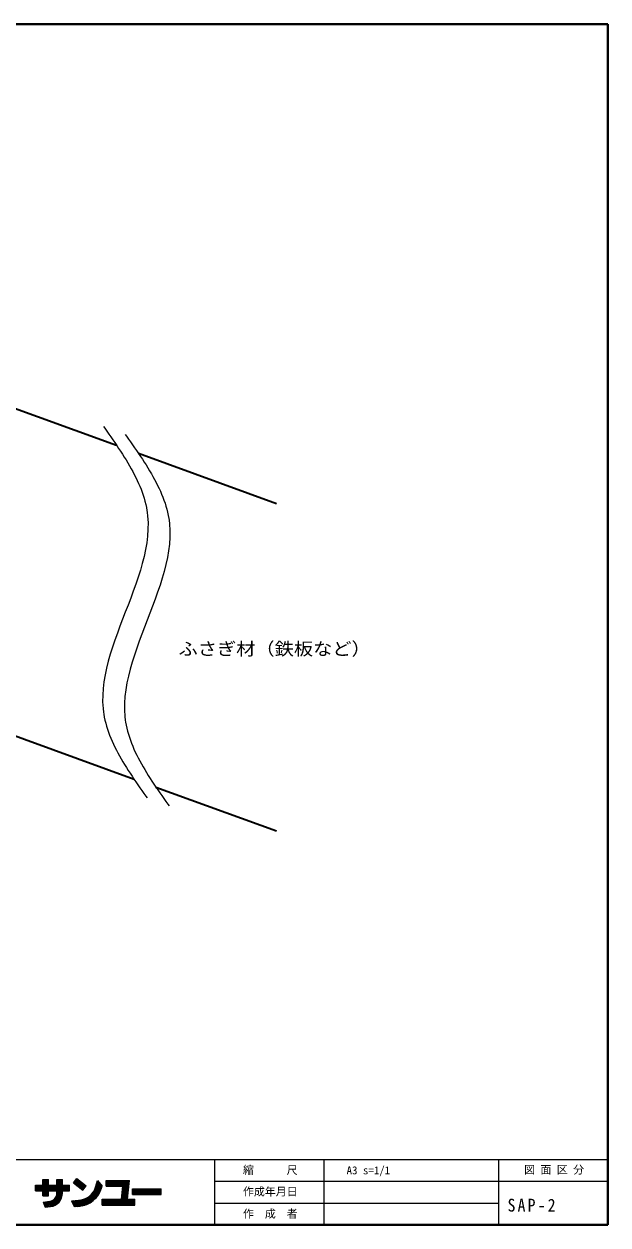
# Model space of a CAD drawing. Units: millimetres on the paper. Extents: x -606 to 595, y -152 to 420.
# Drawn here: x -350.2 to -216.5, y -151.5 to 123.5 of the extents above; entities that cross this region are included whole.
import ezdxf
from ezdxf.enums import TextEntityAlignment as Align

# ---------------------------------------------------------------- set-up
doc = ezdxf.new("R2010")
doc.units = ezdxf.units.MM
for name, color, linetype, lineweight in [('0-3_鉄板', 4, 'Continuous', 25), ('0-8_寸法線', 4, 'Continuous', 25), ('F-0', 4, 'Continuous', 25)]:
    doc.layers.add(name, color=color, linetype=linetype, lineweight=lineweight)
doc.layers.add('F-2', color=7, linetype='Continuous')
doc.layers.add('F-3', color=7, linetype='Continuous')
doc.styles.add('ＭＳ ゴシック', font='')
doc.styles.get('ＭＳ ゴシック').set_extended_font_data('MS Gothic')

msp = doc.modelspace()

# ---------------------------------------------------------------- linework, layer by layer
at = {"layer": '0-3_鉄板', "color": 2, "lineweight": 35}
for p, q in [((-373.498, 43.225), (-329.004, 27.03)), ((-324.004, 25.21), (-292.421, 13.715)), ((-373.498, -31.775), (-324.978, -49.435)), ((-319.978, -51.255), (-292.421, -61.285))]:
    msp.add_line(p, q, dxfattribs=at)
at = {"layer": '0-3_鉄板'}
for points in [[(-331.991, 31.31), (-331.721, 30.929), (-331.257, 30.273), (-330.794, 29.616), (-330.333, 28.959), (-329.876, 28.302), (-329.422, 27.644), (-328.973, 26.985), (-328.53, 26.326), (-328.093, 25.666), (-327.663, 25.005), (-327.242, 24.343), (-326.83, 23.679), (-326.428, 23.015), (-326.037, 22.349), (-325.657, 21.681), (-325.29, 21.012), (-324.937, 20.341), (-324.597, 19.668), (-324.273, 18.994), (-323.965, 18.317), (-323.674, 17.638), (-323.4, 16.957), (-323.145, 16.273), (-322.909, 15.587), (-322.694, 14.899), (-322.5, 14.207), (-322.328, 13.513), (-322.178, 12.816), (-322.053, 12.115), (-321.991, 11.708), (-321.888, 10.835), (-321.795, 9.32), (-321.804, 7.792), (-321.906, 6.252), (-322.095, 4.7), (-322.362, 3.139), (-322.699, 1.568), (-323.099, -0.01), (-323.553, -1.596)], [(-326.991, 29.49), (-326.721, 29.109), (-326.257, 28.453), (-325.794, 27.796), (-325.333, 27.139), (-324.876, 26.482), (-324.422, 25.824), (-323.973, 25.165), (-323.53, 24.506), (-323.093, 23.846), (-322.663, 23.185), (-322.242, 22.523), (-321.83, 21.859), (-321.428, 21.195), (-321.037, 20.529), (-320.657, 19.861), (-320.29, 19.192), (-319.937, 18.521), (-319.597, 17.849), (-319.273, 17.174), (-318.965, 16.497), (-318.674, 15.818), (-318.4, 15.137), (-318.145, 14.454), (-317.909, 13.767), (-317.694, 13.079), (-317.5, 12.387), (-317.328, 11.693), (-317.178, 10.996), (-317.053, 10.295), (-316.991, 9.888), (-316.888, 9.016), (-316.795, 7.5), (-316.804, 5.972), (-316.906, 4.432), (-317.095, 2.881), (-317.362, 1.319), (-317.699, -0.252), (-318.099, -1.83), (-318.553, -3.416)], [(-323.553, -1.596), (-324.054, -3.188), (-324.595, -4.785), (-325.167, -6.386), (-325.762, -7.989), (-326.372, -9.595), (-326.991, -11.202), (-327.61, -12.809), (-328.22, -14.415), (-328.816, -16.019), (-329.387, -17.62), (-329.928, -19.217), (-330.429, -20.809), (-330.884, -22.394), (-331.283, -23.973), (-331.62, -25.544), (-331.887, -27.105), (-332.076, -28.656), (-332.179, -30.197), (-332.187, -31.725), (-332.095, -33.24), (-331.991, -34.112), (-331.929, -34.52), (-331.804, -35.22), (-331.655, -35.918), (-331.482, -36.612), (-331.288, -37.303), (-331.073, -37.992), (-330.837, -38.678), (-330.582, -39.362), (-330.308, -40.043), (-330.017, -40.722), (-329.709, -41.398), (-329.385, -42.073), (-329.045, -42.746), (-328.692, -43.417), (-328.325, -44.086), (-327.945, -44.753), (-327.554, -45.419), (-327.152, -46.084)], [(-318.553, -3.416), (-319.054, -5.008), (-319.595, -6.605), (-320.167, -8.205), (-320.762, -9.809), (-321.372, -11.415), (-321.991, -13.022), (-322.61, -14.629), (-323.22, -16.235), (-323.816, -17.839), (-324.387, -19.44), (-324.928, -21.037), (-325.429, -22.628), (-325.884, -24.214), (-326.283, -25.793), (-326.62, -27.363), (-326.887, -28.925), (-327.076, -30.476), (-327.179, -32.017), (-327.187, -33.545), (-327.095, -35.06), (-326.991, -35.932), (-326.929, -36.34), (-326.804, -37.04), (-326.655, -37.737), (-326.482, -38.432), (-326.288, -39.123), (-326.073, -39.812), (-325.837, -40.498), (-325.582, -41.181), (-325.308, -41.863), (-325.017, -42.542), (-324.709, -43.218), (-324.385, -43.893), (-324.045, -44.566), (-323.692, -45.236), (-323.325, -45.906), (-322.945, -46.573), (-322.554, -47.239), (-322.152, -47.904)], [(-327.152, -46.084), (-326.74, -46.747), (-326.319, -47.409), (-325.889, -48.07), (-325.453, -48.73), (-325.009, -49.39), (-324.56, -50.048), (-324.107, -50.706), (-323.649, -51.364), (-323.188, -52.021), (-322.725, -52.677), (-322.261, -53.334), (-321.991, -53.715)], [(-322.152, -47.904), (-321.74, -48.567), (-321.319, -49.229), (-320.889, -49.89), (-320.453, -50.55), (-320.009, -51.21), (-319.56, -51.868), (-319.107, -52.526), (-318.649, -53.184), (-318.188, -53.841), (-317.725, -54.497), (-317.261, -55.154), (-316.991, -55.535)]]:
    msp.add_lwpolyline(points, dxfattribs=at)
at = {"layer": 'F-0', "color": 7, "lineweight": 40}
for p, q in [((-606, 123.5), (-216.5, 123.5)), ((-216.5, -151.5), (-216.5, 123.5)), ((-216.5, -146.5), (-216.5, -146.5))]:
    msp.add_line(p, q, dxfattribs=at)
at = {"layer": 'F-0', "lineweight": 18}
for p, q in [((-606, -136.5), (-216.5, -136.5)), ((-306.5, -151.5), (-306.5, -136.5)), ((-281.5, -151.5), (-281.5, -136.5)), ((-241.5, -151.5), (-241.5, -136.5)), ((-306.5, -141.5), (-216.5, -141.5)), ((-306.5, -146.5), (-241.5, -146.5))]:
    msp.add_line(p, q, dxfattribs=at)
at = {"layer": 'F-0'}
for p, q in [((-347.52, -142.373), (-345.839, -142.373)), ((-347.52, -143.691), (-347.52, -142.373)), ((-347.52, -142.426), (-339.775, -142.426)), ((-347.52, -142.637), (-339.775, -142.637)), ((-347.52, -142.848), (-339.775, -142.848)), ((-345.839, -142.373), (-345.839, -141.121)), ((-345.839, -141.121), (-344.587, -141.121)), ((-345.628, -144.845), (-345.628, -141.121)), ((-345.417, -144.845), (-345.417, -141.121)), ((-345.206, -144.845), (-345.206, -141.121)), ((-344.995, -144.845), (-344.995, -141.121)), ((-344.784, -144.845), (-344.784, -141.121)), ((-344.587, -142.373), (-344.587, -141.121)), ((-344.587, -142.373), (-342.642, -142.373)), ((-342.642, -141.121), (-341.39, -141.121)), ((-342.642, -142.373), (-342.642, -141.121)), ((-342.431, -146.531), (-342.431, -141.121)), ((-342.22, -146.324), (-342.22, -141.121)), ((-342.009, -146.072), (-342.009, -141.121)), ((-341.798, -145.751), (-341.798, -141.121)), ((-341.587, -145.301), (-341.587, -141.121)), ((-341.39, -142.373), (-341.39, -141.121)), ((-341.39, -142.373), (-339.775, -142.373)), ((-339.775, -143.691), (-339.775, -142.373)), ((-338.89, -141.85), (-338.127, -140.857)), ((-338.89, -141.85), (-336.748, -143.498)), ((-338.762, -141.683), (-336.619, -143.33)), ((-338.633, -141.515), (-336.491, -143.163)), ((-338.505, -141.348), (-336.362, -142.996)), ((-338.376, -141.181), (-336.234, -142.829)), ((-338.247, -141.014), (-336.105, -142.662)), ((-338.127, -140.857), (-335.984, -142.505)), ((-336.748, -143.498), (-335.984, -142.505)), ((-334.979, -144.673), (-332.348, -142.744)), ((-334.354, -143.953), (-332.366, -142.496)), ((-334.07, -143.484), (-332.504, -142.336)), ((-333.888, -143.088), (-332.642, -142.175)), ((-333.763, -142.735), (-332.779, -142.014)), ((-333.733, -142.636), (-333.348, -141.351)), ((-333.662, -142.4), (-332.917, -141.854)), ((-333.562, -142.065), (-333.055, -141.693)), ((-333.461, -141.729), (-333.193, -141.533)), ((-333.348, -141.351), (-332.298, -142.576)), ((-332.452, -143.092), (-332.298, -142.576)), ((-331.412, -142.604), (-331.412, -141.351)), ((-331.412, -141.351), (-326.042, -141.351)), ((-331.412, -141.562), (-326.277, -141.562)), ((-331.412, -141.773), (-326.512, -141.773)), ((-331.412, -141.984), (-326.747, -141.984)), ((-331.412, -142.195), (-326.982, -142.195)), ((-331.412, -142.406), (-327.217, -142.406)), ((-331.412, -142.604), (-327.571, -142.604)), ((-327.893, -145.57), (-327.571, -142.604)), ((-327.787, -145.689), (-327.441, -142.512)), ((-327.575, -145.689), (-327.217, -142.406)), ((-327.362, -145.689), (-326.982, -142.195)), ((-327.15, -145.689), (-326.747, -141.984)), ((-326.938, -145.689), (-326.512, -141.773)), ((-326.726, -145.689), (-326.277, -141.562)), ((-326.501, -145.57), (-326.042, -141.351)), ((-347.52, -143.059), (-339.775, -143.059)), ((-347.52, -143.27), (-339.775, -143.27)), ((-347.52, -143.48), (-339.775, -143.48)), ((-347.52, -143.691), (-345.839, -143.691)), ((-345.839, -144.845), (-345.839, -143.691)), ((-345.839, -144.845), (-344.587, -144.845)), ((-344.587, -143.691), (-342.642, -143.691)), ((-344.587, -144.845), (-344.587, -143.691)), ((-343.439, -145.733), (-341.9, -145.541)), ((-343.149, -145.484), (-341.926, -145.332)), ((-342.96, -145.248), (-341.952, -145.123)), ((-342.748, -146.62), (-342.748, -144.827)), ((-342.642, -144.22), (-342.642, -143.691)), ((-342.642, -146.62), (-342.642, -144.222)), ((-341.39, -143.691), (-339.775, -143.691)), ((-341.39, -144.215), (-341.39, -143.691)), ((-338.762, -147.184), (-336.666, -145.648)), ((-338.52, -147.268), (-335.792, -145.268)), ((-338.118, -147.235), (-332.448, -143.079)), ((-337.717, -147.203), (-332.563, -143.425)), ((-337.311, -147.166), (-332.714, -143.797)), ((-336.857, -147.096), (-332.918, -144.208)), ((-336.318, -146.962), (-333.208, -144.682)), ((-335.586, -146.687), (-333.691, -145.298)), ((-332.301, -146.954), (-332.301, -145.57)), ((-332.301, -145.57), (-327.893, -145.57)), ((-332.301, -145.689), (-324.853, -145.689)), ((-326.501, -145.57), (-324.853, -145.57)), ((-325.347, -144.548), (-325.347, -143.23)), ((-325.347, -143.23), (-318.755, -143.23)), ((-325.347, -143.388), (-318.755, -143.388)), ((-325.347, -143.599), (-318.755, -143.599)), ((-325.347, -143.81), (-318.755, -143.81)), ((-325.347, -144.021), (-318.755, -144.021)), ((-325.347, -144.232), (-318.755, -144.232)), ((-325.347, -144.443), (-318.755, -144.443)), ((-325.347, -144.548), (-318.755, -144.548)), ((-324.853, -146.954), (-324.853, -145.57)), ((-318.755, -144.548), (-318.755, -143.23)), ((-345.788, -146.238), (-344.264, -146.048)), ((-345.788, -146.238), (-345.378, -147.449)), ((-345.719, -146.442), (-341.937, -145.971)), ((-345.65, -146.646), (-342.115, -146.206)), ((-345.581, -146.85), (-342.34, -146.446)), ((-345.512, -147.054), (-342.633, -146.695)), ((-345.443, -147.258), (-343.052, -146.96)), ((-345.378, -147.449), (-344.096, -147.289)), ((-344.257, -146.047), (-341.874, -145.751)), ((-339.28, -145.966), (-337.695, -145.837)), ((-339.28, -145.966), (-338.72, -147.284)), ((-339.186, -146.187), (-338.835, -145.93)), ((-339.101, -146.387), (-338.434, -145.897)), ((-339.017, -146.586), (-338.032, -145.865)), ((-338.932, -146.785), (-337.631, -145.832)), ((-338.847, -146.985), (-337.2, -145.777)), ((-338.72, -147.284), (-337.404, -147.177)), ((-332.301, -145.9), (-324.853, -145.9)), ((-332.301, -146.111), (-324.853, -146.111)), ((-332.301, -146.322), (-324.853, -146.322)), ((-332.301, -146.533), (-324.853, -146.533)), ((-332.301, -146.743), (-324.853, -146.743)), ((-332.301, -146.954), (-324.853, -146.954))]:
    msp.add_line(p, q, dxfattribs=at)
at = {"layer": 'F-0', "color": 7, "lineweight": 40}
msp.add_lwpolyline([(-606, 123.5), (-606, -151.5), (-216.5, -151.5)], dxfattribs=at)
at = {"layer": 'F-0'}
for centre, radius, start, end in [((-337.969, -141.445), 4.4, 273.5696, 344.30289), ((-337.973, -141.442), 5.762, 273.9684, 344.73839), ((-344.493, -144.211), 1.851, 277.12369, 0.28418), ((-344.493, -144.211), 3.103, 277.45369, 359.92859)]:
    msp.add_arc(centre, radius, start, end, dxfattribs=at)

# ---------------------------------------------------------------- texts
at = {"layer": '0-8_寸法線', "color": 7, "style": 'ＭＳ ゴシック', "width": 1.1}
msp.add_text('ふさぎ材（鉄板など）', height=2.933, dxfattribs=at).set_placement((-314.814, -21.914), align=Align.BOTTOM_LEFT)
at = {"layer": 'F-2', "style": 'ＭＳ ゴシック'}
for s, p in [('縮\u3000\u3000\u3000尺', (-300.057, -140.398)), ('図 面 区 分', (-235.712, -140.316)), ('作成年月日', (-300.057, -145.325)), ('作\u3000成\u3000者', (-300.057, -150.398))]:
    msp.add_text(s, height=1.833, dxfattribs=at).set_placement(p, align=Align.BOTTOM_LEFT)
at = {"layer": 'F-3', "style": 'ＭＳ ゴシック'}
msp.add_text('A3 s=1/1', height=1.833, dxfattribs=at).set_placement((-276.34, -140.451), align=Align.BOTTOM_LEFT)
at = {"layer": 'F-3', "insert": (-239.489, -148.476), "char_height": 2.933, "attachment_point": 7, "style": 'ＭＳ ゴシック'}
msp.add_mtext('\\T1.28;\\W0.9;SAP-2', dxfattribs=at)

doc.saveas('drawing.dxf')
